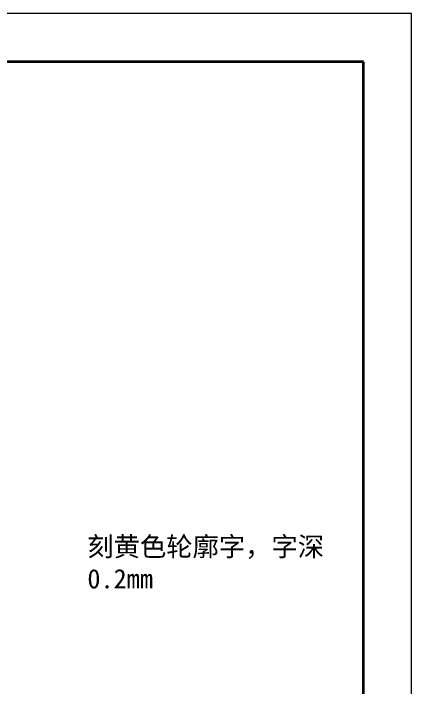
# Model space of a CAD drawing. Header units: millimetres. Extents: x 2432 to 4206, y 1282 to 1824.
# Drawn here: x 2968.1 to 3174.5, y 1474.6 to 1824 of the extents above; entities that cross this region are included whole.
import ezdxf
from ezdxf.enums import TextEntityAlignment as Align

# ---------------------------------------------------------------- set-up
doc = ezdxf.new("R2010")
doc.units = ezdxf.units.MM
for name, color, linetype, lineweight in [('文字层', 3, 'Continuous', 18), ('粗实线层', 7, 'Continuous', 35), ('细实线层', 7, 'Continuous', 18)]:
    doc.layers.add(name, color=color, linetype=linetype, lineweight=lineweight)
doc.styles.get("Standard").update_dxf_attribs({"font": 'arial.ttf'})
doc.styles.add('标准', font='FSGB2312.ttf', dxfattribs={"width": 0.667})

# ---------------------------------------------------------------- blocks, each defined once
blk = doc.blocks.new('A4图框')
at = {"layer": '粗实线层'}
for p, q in [((138.5, 95), (-138.5, 95)), ((138.5, -95), (138.5, 95))]:
    blk.add_line(p, q, dxfattribs=at)
at = {"layer": '细实线层'}
for p, q in [((148.5, 105), (-148.5, 105)), ((148.5, -105), (148.5, 105))]:
    blk.add_line(p, q, dxfattribs=at)
at = {"layer": '文字层', "style": '标准', "width": 0.667}
blk.add_attdef('图纸编号', text='', height=5.19, rotation=180, dxfattribs=at).set_placement((-113.41, 90), align=Align.MIDDLE_CENTER)

msp = doc.modelspace()

# ---------------------------------------------------------------- block references
at = {"xscale": 2.5, "yscale": 2.5, "zscale": 2.5}
msp.add_blockref('A4图框', (2803.28, 1561.46), dxfattribs=at)

# ---------------------------------------------------------------- texts
at = {"insert": (3006.39, 1552.64), "char_height": 10, "attachment_point": 1}
msp.add_mtext_dynamic_manual_height_columns('{\\fSimSun|b0|i0|c134|p2;刻\\C2;黄色\\C256;轮廓字，字深0.2mm}', width=127.046, gutter_width=12.5, heights=[0], dxfattribs=at)

doc.saveas('drawing.dxf')
